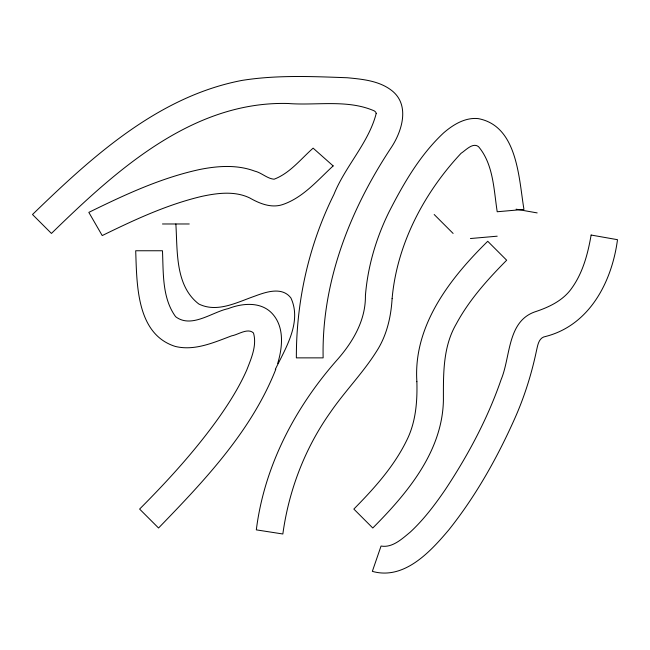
<?xml version="1.0" encoding="UTF-8"?>
<svg xmlns="http://www.w3.org/2000/svg" width="650" height="650" viewBox="0 0 650 650"><rect width="100%" height="100%" fill="white"/><g stroke="black" fill="none" stroke-linecap="round" stroke-linejoin="round"><path stroke-width="0.97" d="M277.696 363.439C282.636 347.206 284.602 326.682 271.976 313.3C260.634 301.356 242.166 303.16 228.15 308.652C212.103 312.033 191.433 328.762 175.638 316.704C161.972 297.976 163.475 272.846 162.468 250.754L135.696 250.754C136.923 284.082 136.216 334.084 175.273 346.426C194.667 351.171 213.891 342.469 231.684 335.831C238.038 334.815 247.78 327.527 253.484 332.979C257.116 345.516 251.201 358.524 246.724 370.086C239.094 387.343 228.954 403.366 218.059 418.738C194.789 451.206 167.773 480.805 139.612 509.072L158.551 528.003C204.238 480.813 251.339 431.332 275.803 369.289M275.299 369.371C285.707 348.132 302.071 321.921 290.916 297.976C282.067 286.325 265.882 292.012 254.581 296.213C237.055 302.307 217.173 313.081 198.811 303.997C174.939 285.651 177.596 250.9 175.857 223.974M470.429 238.534L497.193 236.194M162.468 223.974L189.248 223.974M516.076 209.194L537.168 212.908M434.176 214.508L453.115 233.439M376.171 113.596C368.688 142.829 345.134 166.368 333.929 194.423C308.766 244.977 296.189 301.446 296.359 357.866L323.139 357.866C321.498 282.466 349.676 210.632 390.634 148.476C401.863 131.999 410.491 105.227 391.812 90.594C379.267 80.754 362.554 79.211 347.254 77.748C312.195 76.472 276.729 74.847 241.954 80.421C157.974 96.476 91.861 156.951 32.5 214.508L51.431 233.439C115.586 170.909 192.303 100.872 288.113 103.496C316.347 105.722 347.474 99.133 374.238 110.874C375.172 111.483 376.212 112.369 376.171 113.596M416.878 381.696C417.414 401.643 415.821 422.216 406.729 440.334C393.965 466.562 374.148 488.467 353.844 509.072L372.775 528.003C407.152 493.464 442.276 451.742 443.406 400.481C443.406 374.522 442.707 347.1 456.308 323.887C469.202 299.894 487.63 279.476 506.667 260.219L487.736 241.288C449.954 278.371 413.099 325.699 416.878 381.696M392.104 298.642C391.007 317.143 386.685 335.766 376.472 351.463C362.887 373.067 344.793 391.324 330.387 412.344C304.915 448.24 288.803 490.433 282.848 533.991L256.319 529.864C264.322 465.928 295.295 406.998 337.748 359.198C353.21 341.437 365.747 319.954 365.414 295.685C367.713 266.654 376.074 238.322 388.887 212.225C403.496 183.609 419.941 155.033 443.617 132.901C453.091 124.686 465.148 117.26 478.189 118.609C517.692 125.986 518.749 178.319 523.957 209.414L497.209 211.754C493.781 189.792 493.512 164.369 478.481 146.607C472.712 142.147 465.522 150.516 461.11 153.262C424.093 192.733 396.906 244.172 392.104 298.642M591.126 235.04C587.917 253.557 583.001 272.423 571.935 287.934C563.55 300.146 549.859 306.816 536.217 311.423C507 320.499 510.811 356.558 501.101 379.632C487.671 418.641 467.992 455.317 445.266 489.661C434.874 504.847 423.694 519.667 410.15 532.212C402.041 538.826 392.413 548.08 381.054 546.041L372.344 571.366C404.243 580.393 430.487 551.598 448.955 529.709C476.174 495.495 497.697 457.007 515.385 417.105C524.721 395.85 531.651 373.604 536.437 350.886C537.794 345.207 538.598 337.456 545.813 336.424C589.753 325.106 611.967 281.531 617.5 239.688L591.126 235.04M333.158 165.912C317.606 180.196 302.924 197.884 282.238 204.709C270.993 208.268 259.456 203.491 249.746 197.957C234.796 190.743 217.49 193.018 201.849 196.365C166.969 204.596 134.274 219.895 102.221 235.568L88.831 212.379C124.426 194.919 160.834 177.881 199.802 169.479C217.839 165.864 237.185 164.531 254.719 171.121C261.527 172.656 267.126 178.62 274.081 179.221C289.868 173.282 300.812 159.006 313.121 148.143L333.158 165.912"/></g></svg>
